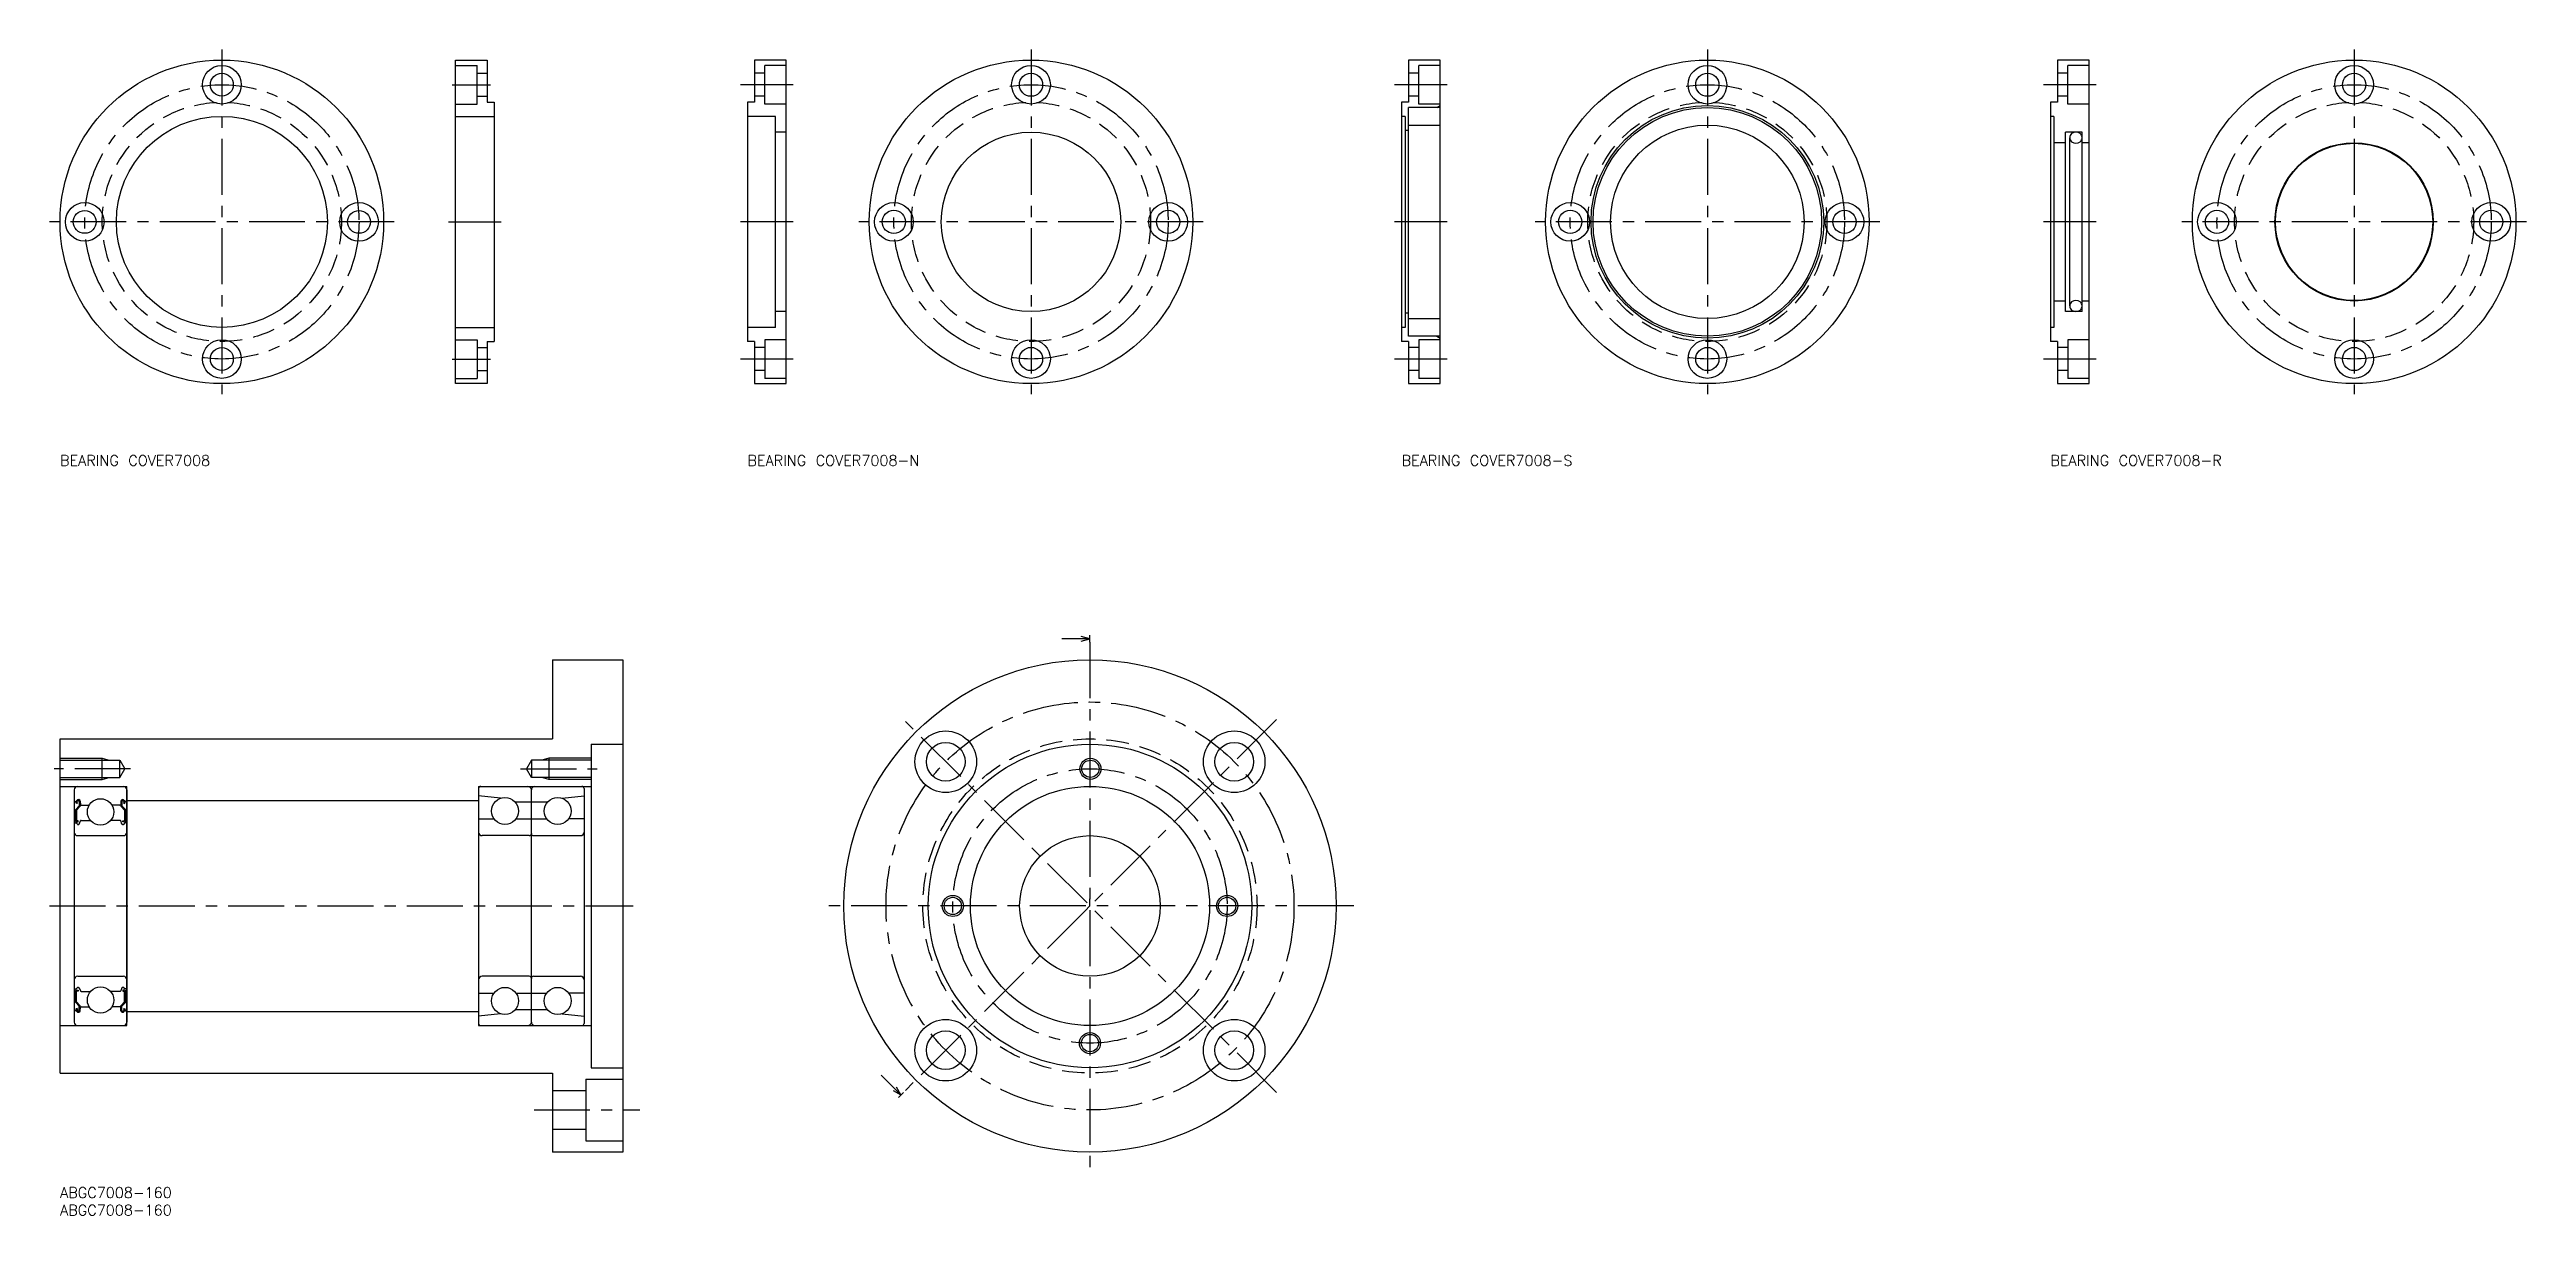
# Model space of a CAD drawing. Extents: x -3 to 701, y -8 to 324.
import ezdxf

# ---------------------------------------------------------------- set-up
doc = ezdxf.new("R2010")
doc.units = 0
doc.header["$LTSCALE"] = 0.5
doc.linetypes.add('CENTER', pattern=[50.8, 31.75, -6.35, 6.35, -6.35])
doc.linetypes.add('DASHED', pattern=[19.05, 12.7, -6.35])
doc.layers.get('0').update_dxf_attribs({"linetype": 'CONTINUOUS'})
for name, color, linetype in [('MSM_CENTER', 1, 'CENTER'), ('MSM_CONTINUOUS', 7, 'CONTINUOUS'), ('MSM_DASHED', 4, 'DASHED'), ('MSM_NARROW', 5, 'CONTINUOUS'), ('MSM_PART_NUMBER', 7, 'CONTINUOUS')]:
    doc.layers.add(name, color=color, linetype=linetype)
doc.styles.get("Standard").update_dxf_attribs({"font": 'txt.shx', "height": 3, "bigfont": 'bigfont.shx'})

# ---------------------------------------------------------------- blocks, each defined once
blk = doc.blocks.new('*U15')
at = {"layer": 'MSM_PART_NUMBER'}
blk.add_text('ABGC7008-160', height=3, dxfattribs=at).set_placement((0, -3))
blk = doc.blocks.new('*U16')
at = {"layer": 'MSM_PART_NUMBER'}
blk.add_text('ABGC7008-160', height=3, dxfattribs=at).set_placement((0, -8))
blk = doc.blocks.new('*U17')
at = {"layer": 'MSM_PART_NUMBER'}
blk.add_text('BEARING COVER7008', height=3, dxfattribs=at).set_placement((0, 205.18))
blk = doc.blocks.new('*U18')
at = {"layer": 'MSM_PART_NUMBER'}
blk.add_text('BEARING COVER7008-N', height=3, dxfattribs=at).set_placement((195.46, 205.18))
blk = doc.blocks.new('*U19')
at = {"layer": 'MSM_PART_NUMBER'}
blk.add_text('BEARING COVER7008-S', height=3, dxfattribs=at).set_placement((381.46, 205.18))
blk = doc.blocks.new('*U20')
at = {"layer": 'MSM_PART_NUMBER'}
blk.add_text('BEARING COVER7008-R', height=3, dxfattribs=at).set_placement((565.96, 205.18))

msp = doc.modelspace()

# ---------------------------------------------------------------- linework, layer by layer
for p, q in [((4, 113), (4, 47)), ((5, 114), (18, 114)), ((19, 113), (19, 47)), ((4.2, 109.7), (4.5, 109.7)), ((5.44, 108.47), (4.34, 107.37)), ((4.34, 107.37), (4.34, 104.2)), ((4.5, 109.7), (4.73, 110.03)), ((4.82, 109.11), (4.57, 109.28)), ((5.74, 108.35), (4.64, 107.25)), ((4.64, 107.25), (4.64, 104.2)), ((4.75, 109.53), (4.98, 109.86)), ((4.99, 109.35), (4.75, 109.53)), ((4.82, 109.11), (4.99, 109.35)), ((5.4, 109.73), (5.44, 108.47)), ((5.69, 109.77), (5.77, 108.88)), ((5.74, 109.22), (5.74, 108.35)), ((5.97, 108.7), (8.3, 108.7)), ((17.03, 108.7), (14.7, 108.7)), ((17.31, 109.77), (17.23, 108.88)), ((17.26, 109.22), (17.26, 108.35)), ((17.26, 108.35), (18.36, 107.25)), ((17.6, 109.73), (17.56, 108.47)), ((17.56, 108.47), (18.66, 107.37)), ((18.01, 109.35), (18.25, 109.53)), ((18.18, 109.11), (18.01, 109.35)), ((18.25, 109.53), (18.02, 109.86)), ((18.18, 109.11), (18.43, 109.28)), ((18.5, 109.7), (18.27, 110.03)), ((18.36, 107.25), (18.36, 104.2)), ((18.8, 109.7), (18.5, 109.7)), ((18.66, 107.37), (18.66, 104.2)), ((4.2, 103.6), (4.6, 103.6)), ((4.6, 103.6), (4.92, 103.22)), ((5.16, 104.2), (4.64, 104.2)), ((4.64, 103.9), (5.16, 103.9)), ((5, 100), (18, 100)), ((5.07, 103.15), (5.25, 103.15)), ((5.16, 103.9), (5.16, 104.2)), ((5.43, 103.28), (5.76, 104.17)), ((5.95, 104.3), (8.66, 104.3)), ((17.05, 104.3), (14.34, 104.3)), ((17.57, 103.28), (17.24, 104.17)), ((17.93, 103.15), (17.75, 103.15)), ((17.84, 104.2), (18.36, 104.2)), ((17.84, 103.9), (17.84, 104.2)), ((18.36, 103.9), (17.84, 103.9)), ((18.4, 103.6), (18.08, 103.22)), ((18.8, 103.6), (18.4, 103.6)), ((4.2, 56.4), (4.6, 56.4)), ((4.6, 56.4), (4.92, 56.78)), ((5, 60), (18, 60)), ((5.07, 56.85), (5.25, 56.85)), ((5.43, 56.72), (5.76, 55.83)), ((17.57, 56.72), (17.24, 55.83)), ((17.93, 56.85), (17.75, 56.85)), ((18.4, 56.4), (18.08, 56.78)), ((18.8, 56.4), (18.4, 56.4)), ((4.2, 50.3), (4.5, 50.3)), ((4.34, 52.63), (4.34, 55.8)), ((5.44, 51.53), (4.34, 52.63)), ((4.5, 50.3), (4.73, 49.97)), ((4.82, 50.89), (4.57, 50.72)), ((4.64, 56.1), (5.16, 56.1)), ((5.16, 55.8), (4.64, 55.8)), ((4.64, 52.75), (4.64, 55.8)), ((5.74, 51.65), (4.64, 52.75)), ((4.99, 50.65), (4.75, 50.47)), ((4.75, 50.47), (4.98, 50.14)), ((4.82, 50.89), (4.99, 50.65)), ((5.16, 56.1), (5.16, 55.8)), ((5.4, 50.27), (5.44, 51.53)), ((5.69, 50.23), (5.77, 51.12)), ((5.74, 50.78), (5.74, 51.65)), ((5.95, 55.7), (8.66, 55.7)), ((5.97, 51.3), (8.3, 51.3)), ((17.05, 55.7), (14.34, 55.7)), ((17.03, 51.3), (14.7, 51.3)), ((17.31, 50.23), (17.23, 51.12)), ((17.26, 51.65), (18.36, 52.75)), ((17.26, 50.78), (17.26, 51.65)), ((17.56, 51.53), (18.66, 52.63)), ((17.6, 50.27), (17.56, 51.53)), ((18.36, 56.1), (17.84, 56.1)), ((17.84, 56.1), (17.84, 55.8)), ((17.84, 55.8), (18.36, 55.8)), ((18.18, 50.89), (18.01, 50.65)), ((18.01, 50.65), (18.25, 50.47)), ((18.25, 50.47), (18.02, 50.14)), ((18.18, 50.89), (18.43, 50.72)), ((18.5, 50.3), (18.27, 49.97)), ((18.36, 52.75), (18.36, 55.8)), ((18.8, 50.3), (18.5, 50.3)), ((18.66, 52.63), (18.66, 55.8)), ((5, 46), (18, 46))]:
    msp.add_line(p, q)
for centre, radius, start, end in [((5, 113), 1, 90, 180), ((18, 113), 1, 0, 90), ((4.2, 109.9), 0.2, 180, 270), ((4.75, 109.53), 0.3, 144.93555, 235.03769), ((5.17, 109.73), 0.53, 5.06514, 144.93555), ((5.17, 109.72), 0.23, 2.13108, 144.93555), ((5.97, 108.9), 0.2, 185.06514, 270), ((17.03, 108.9), 0.2, 270, 354.93486), ((17.83, 109.73), 0.53, 35.06445, 174.93486), ((17.83, 109.72), 0.23, 35.06445, 177.86892), ((18.25, 109.53), 0.3, 304.96231, 35.06445), ((18.8, 109.9), 0.2, 270, 0), ((4.2, 103.4), 0.2, 90, 180), ((5, 101), 1, 180, 270), ((4.64, 104.2), 0.3, 180, 270), ((5.07, 103.35), 0.2, 219.99908, 270), ((5.25, 103.35), 0.2, 270, 339.97033), ((5.95, 104.1), 0.2, 90, 159.97033), ((17.05, 104.1), 0.2, 20.02967, 90), ((17.75, 103.35), 0.2, 200.02967, 270), ((17.93, 103.35), 0.2, 270, 320.00092), ((18, 101), 1, 270, 0), ((18.36, 104.2), 0.3, 270, 0), ((18.8, 103.4), 0.2, 0, 90), ((5, 59), 1, 90, 180), ((4.2, 56.6), 0.2, 180, 270), ((5.07, 56.65), 0.2, 90, 140.00092), ((5.25, 56.65), 0.2, 20.02967, 90), ((17.75, 56.65), 0.2, 90, 159.97033), ((17.93, 56.65), 0.2, 39.99908, 90), ((18, 59), 1, 0, 90), ((18.8, 56.6), 0.2, 270, 0), ((4.2, 50.1), 0.2, 90, 180), ((4.64, 55.8), 0.3, 90, 180), ((4.75, 50.47), 0.3, 124.96231, 215.06445), ((5.17, 50.27), 0.53, 215.06445, 354.93486), ((5.17, 50.28), 0.23, 215.06445, 357.86892), ((5.95, 55.9), 0.2, 200.02967, 270), ((5.97, 51.1), 0.2, 90, 174.93486), ((17.03, 51.1), 0.2, 5.06514, 90), ((17.05, 55.9), 0.2, 270, 339.97033), ((17.83, 50.27), 0.53, 185.06514, 324.93555), ((17.83, 50.28), 0.23, 182.13108, 324.93555), ((18.36, 55.8), 0.3, 0, 90), ((18.25, 50.47), 0.3, 324.93555, 55.03769), ((18.8, 50.1), 0.2, 0, 90), ((5, 47), 1, 180, 270), ((18, 47), 1, 270, 0)]:
    msp.add_arc(centre, radius, start, end)
at = {"layer": 'MSM_CENTER'}
for p, q in [((46, 323.52), (46, 225.52)), ((276.08, 323.52), (276.08, 225.52)), ((468.4, 323.52), (468.4, 225.52)), ((652.31, 323.52), (652.31, 225.52)), ((111.5, 313.52), (122.43, 313.52)), ((208.46, 313.52), (193.46, 313.52)), ((394.46, 313.52), (379.46, 313.52)), ((578.96, 313.52), (563.96, 313.52)), ((95, 274.52), (-3, 274.52)), ((110.46, 274.52), (125.46, 274.52)), ((208.46, 274.52), (193.46, 274.52)), ((325.08, 274.52), (227.08, 274.52)), ((394.46, 274.52), (379.46, 274.52)), ((517.4, 274.52), (419.4, 274.52)), ((578.96, 274.52), (563.96, 274.52)), ((701.31, 274.52), (603.31, 274.52)), ((111.5, 235.52), (122.43, 235.52)), ((208.46, 235.52), (193.46, 235.52)), ((394.46, 235.52), (379.46, 235.52)), ((578.96, 235.52), (563.96, 235.52)), ((292.85, 155), (292.85, 5)), ((345.89, 133.03), (239.82, 26.97)), ((345.89, 26.97), (239.82, 133.03)), ((20.04, 119), (-1.69, 119)), ((130.96, 119), (152.69, 119)), ((-3, 80), (163, 80)), ((367.85, 80), (217.85, 80)), ((134.77, 22), (164.89, 22))]:
    msp.add_line(p, q, dxfattribs=at)
for centre, radius in [((46, 274.52), 39), ((276.08, 274.52), 39), ((468.4, 274.52), 39), ((652.31, 274.52), 39), ((292.85, 80), 58), ((292.85, 80), 39)]:
    msp.add_circle(centre, radius, dxfattribs=at)
at = {"layer": 'MSM_CONTINUOUS'}
for p, q in [((112.46, 228.52), (112.46, 320.52)), ((112.46, 320.52), (121.46, 320.52)), ((112.46, 319.02), (118.56, 319.02)), ((118.56, 308.02), (118.56, 319.02)), ((121.46, 320.52), (121.46, 308.52)), ((206.46, 320.52), (197.46, 320.52)), ((197.46, 320.52), (197.46, 308.52)), ((206.46, 319.02), (200.36, 319.02)), ((200.36, 308.02), (200.36, 319.02)), ((206.46, 228.52), (206.46, 320.52)), ((392.46, 320.52), (383.46, 320.52)), ((383.46, 320.52), (383.46, 308.52)), ((392.46, 319.02), (386.36, 319.02)), ((386.36, 308.02), (386.36, 319.02)), ((392.46, 228.52), (392.46, 320.52)), ((567.96, 320.52), (567.96, 308.52)), ((576.96, 320.52), (567.96, 320.52)), ((576.96, 319.02), (570.86, 319.02)), ((570.86, 308.02), (570.86, 319.02)), ((576.96, 228.52), (576.96, 320.52)), ((118.56, 316.77), (121.46, 316.77)), ((118.56, 310.27), (121.46, 310.27)), ((200.36, 316.82), (197.46, 316.82)), ((200.36, 310.22), (197.46, 310.22)), ((386.36, 316.82), (383.46, 316.82)), ((386.36, 310.22), (383.46, 310.22)), ((570.86, 316.82), (567.96, 316.82)), ((570.86, 310.22), (567.96, 310.22)), ((112.46, 308.02), (118.56, 308.02)), ((112.46, 304.52), (123.46, 304.52)), ((121.46, 308.52), (123.46, 308.52)), ((123.46, 308.52), (123.46, 240.52)), ((195.46, 308.52), (195.46, 240.52)), ((197.46, 308.52), (195.46, 308.52)), ((203.46, 304.52), (195.46, 304.52)), ((206.46, 308.02), (200.36, 308.02)), ((203.46, 244.52), (203.46, 304.52)), ((381.46, 308.52), (381.46, 240.52)), ((383.46, 308.52), (381.46, 308.52)), ((382.46, 304.52), (381.46, 304.52)), ((382.46, 304.52), (382.46, 244.52)), ((392.46, 307.02), (383.46, 307.02)), ((383.46, 242.02), (383.46, 307.02)), ((392.46, 308.02), (386.36, 308.02)), ((391.46, 307.02), (392.46, 307.6)), ((567.96, 308.52), (565.96, 308.52)), ((565.96, 308.52), (565.96, 240.52)), ((566.96, 304.52), (565.96, 304.52)), ((566.96, 304.52), (566.96, 244.52)), ((576.96, 308.02), (570.86, 308.02)), ((206.46, 300.02), (203.46, 300.02)), ((383.46, 300.52), (382.46, 300.52)), ((383.46, 302.02), (392.46, 302.02)), ((570.26, 297.02), (566.96, 297.02)), ((574.96, 300.02), (570.26, 300.02)), ((570.26, 249.02), (570.26, 300.02)), ((571.46, 250.6), (571.46, 298.45)), ((574.96, 249.02), (574.96, 300.02)), ((576.96, 297.02), (574.96, 297.02)), ((206.46, 249.02), (203.46, 249.02)), ((383.46, 248.52), (382.46, 248.52)), ((383.46, 247.02), (392.46, 247.02)), ((570.26, 252.02), (566.96, 252.02)), ((574.96, 249.02), (570.26, 249.02)), ((576.96, 252.02), (574.96, 252.02)), ((112.46, 244.52), (123.46, 244.52)), ((112.46, 241.02), (118.56, 241.02)), ((118.56, 241.02), (118.56, 230.02)), ((121.46, 240.52), (123.46, 240.52)), ((121.46, 240.52), (121.46, 228.52)), ((203.46, 244.52), (195.46, 244.52)), ((197.46, 240.52), (195.46, 240.52)), ((197.46, 240.52), (197.46, 228.52)), ((206.46, 241.02), (200.36, 241.02)), ((200.36, 241.02), (200.36, 230.02)), ((382.46, 244.52), (381.46, 244.52)), ((383.46, 240.52), (381.46, 240.52)), ((392.46, 242.02), (383.46, 242.02)), ((383.46, 240.52), (383.46, 228.52)), ((392.46, 241.02), (386.36, 241.02)), ((386.36, 241.02), (386.36, 230.02)), ((391.46, 242.02), (392.46, 241.44)), ((566.96, 244.52), (565.96, 244.52)), ((567.96, 240.52), (565.96, 240.52)), ((567.96, 240.52), (567.96, 228.52)), ((570.86, 241.02), (570.86, 230.02)), ((576.96, 241.02), (570.86, 241.02)), ((118.56, 238.77), (121.46, 238.77)), ((200.36, 238.82), (197.46, 238.82)), ((386.36, 238.82), (383.46, 238.82)), ((570.86, 238.82), (567.96, 238.82)), ((112.46, 230.02), (118.56, 230.02)), ((121.46, 228.52), (112.46, 228.52)), ((118.56, 232.27), (121.46, 232.27)), ((200.36, 232.22), (197.46, 232.22)), ((197.46, 228.52), (206.46, 228.52)), ((206.46, 230.02), (200.36, 230.02)), ((386.36, 232.22), (383.46, 232.22)), ((383.46, 228.52), (392.46, 228.52)), ((392.46, 230.02), (386.36, 230.02)), ((570.86, 232.22), (567.96, 232.22)), ((567.96, 228.52), (576.96, 228.52)), ((576.96, 230.02), (570.86, 230.02)), ((292.85, 156), (290.35, 156.67)), ((290.35, 155.33), (292.85, 156)), ((292.85, 155), (292.85, 157)), ((140, 150), (140, 127.5)), ((140, 150), (160, 150)), ((160, 150), (160, 10)), ((0, 127.5), (140, 127.5)), ((0, 32.5), (0, 127.5)), ((0, 121.46), (17, 121.46)), ((12, 116), (12, 122)), ((17, 116.54), (17, 121.46)), ((17, 121.46), (18.42, 119)), ((134, 121.46), (132.58, 119)), ((151, 121.46), (134, 121.46)), ((134, 121.46), (134, 116.54)), ((139, 122), (139, 116)), ((151, 126), (160, 126)), ((151, 126), (151, 34)), ((0, 116.54), (17, 116.54)), ((0, 114), (19, 114)), ((17, 116.54), (18.42, 119)), ((19, 46), (19, 114)), ((119, 114), (151, 114)), ((119, 114), (119, 46)), ((134, 116.54), (132.58, 119)), ((151, 116.54), (134, 116.54)), ((134, 47), (134, 113)), ((149, 113.4), (149, 46.6)), ((19, 110), (119, 110)), ((125.25, 110.64), (119, 111.3)), ((138.57, 109.5), (129.43, 109.5)), ((142.75, 110.64), (149, 111.3)), ((119, 104.8), (123.34, 104.8)), ((133.4, 100), (120, 100)), ((129.66, 104.8), (138.34, 104.8)), ((134.6, 100), (148, 100)), ((149, 104.8), (144.66, 104.8)), ((291.44, 78.59), (292.85, 80)), ((292.85, 80), (292.85, 82)), ((133.4, 60), (120, 60)), ((134.6, 60), (148, 60)), ((19, 50), (119, 50)), ((119, 55.2), (123.34, 55.2)), ((125.25, 49.36), (119, 48.7)), ((138.57, 50.5), (129.43, 50.5)), ((129.66, 55.2), (138.34, 55.2)), ((142.75, 49.36), (149, 48.7)), ((149, 55.2), (144.66, 55.2)), ((0, 46), (19, 46)), ((119, 46), (151, 46)), ((0, 32.5), (140, 32.5)), ((140, 32.5), (140, 10)), ((149.5, 30.75), (149.5, 13.25)), ((149.5, 30.75), (160, 30.75)), ((151, 34), (160, 34)), ((239.11, 26.26), (233.46, 31.92)), ((239.11, 26.26), (237.82, 28.5)), ((140, 27.5), (149.5, 27.5)), ((236.87, 27.55), (239.11, 26.26)), ((238.41, 25.55), (239.82, 26.97)), ((140, 16.5), (149.5, 16.5)), ((160, 10), (140, 10)), ((149.5, 13.25), (160, 13.25))]:
    msp.add_line(p, q, dxfattribs=at)
msp.add_lwpolyline([(292.85, 156), (284.85, 156)], dxfattribs=at)
for centre, radius in [((46, 274.52), 46), ((46, 313.52), 5.5), ((276.08, 274.52), 46), ((276.08, 313.52), 5.5), ((468.4, 274.52), 46), ((468.4, 313.52), 5.5), ((652.31, 274.52), 46), ((652.31, 313.52), 5.5), ((46, 313.52), 3.25), ((276.08, 313.52), 3.3), ((468.4, 313.52), 3.3), ((652.31, 313.52), 3.3), ((46, 274.52), 30), ((468.4, 274.52), 33.08), ((468.4, 274.52), 32.5), ((276.08, 274.52), 25.5), ((468.4, 274.52), 27.5), ((652.31, 274.52), 22.5), ((652.31, 274.52), 22.35), ((7, 274.52), 5.5), ((7, 274.52), 3.25), ((85, 274.52), 5.5), ((85, 274.52), 3.25), ((237.08, 274.52), 5.5), ((237.08, 274.52), 3.3), ((315.08, 274.52), 5.5), ((315.08, 274.52), 3.3), ((429.4, 274.52), 5.5), ((429.4, 274.52), 3.3), ((507.4, 274.52), 5.5), ((507.4, 274.52), 3.3), ((613.31, 274.52), 5.5), ((613.31, 274.52), 3.3), ((691.31, 274.52), 5.5), ((691.31, 274.52), 3.3), ((46, 235.52), 5.5), ((276.08, 235.52), 5.5), ((468.4, 235.52), 5.5), ((652.31, 235.52), 5.5), ((46, 235.52), 3.25), ((276.08, 235.52), 3.3), ((468.4, 235.52), 3.3), ((652.31, 235.52), 3.3), ((292.85, 80), 70), ((251.84, 121.01), 8.75), ((333.86, 121.01), 8.75), ((251.84, 121.01), 5.5), ((292.85, 80), 46), ((292.98, 119), 2.46), ((333.86, 121.01), 5.5), ((292.85, 80), 34), ((11.5, 106.75), 3.75), ((126.5, 107), 3.85), ((141.5, 107), 3.85), ((292.85, 80), 20), ((253.85, 80), 2.46), ((331.85, 80), 2.46), ((11.5, 53.25), 3.75), ((126.5, 53), 3.85), ((141.5, 53), 3.85), ((251.84, 38.99), 8.75), ((251.84, 38.99), 5.5), ((292.85, 41), 2.46), ((333.86, 38.99), 8.75), ((333.86, 38.99), 5.5)]:
    msp.add_circle(centre, radius, dxfattribs=at)
for centre, radius, start, end in [((573.04, 298.45), 1.58, 132.48422, 227.51578), ((573.21, 297.96), 2.07, 53.20576, 126.79424), ((573.21, 298.94), 2.07, 233.20576, 306.79423), ((573.39, 298.45), 1.58, 312.48422, 47.51581), ((573.04, 250.6), 1.58, 132.48422, 227.51578), ((573.21, 250.11), 2.07, 53.20577, 126.79424), ((573.21, 251.09), 2.07, 233.20576, 306.79424), ((573.39, 250.6), 1.58, 312.48419, 47.51578), ((119.6, 113.4), 0.6, 90, 180), ((133, 113), 1, 0, 90), ((135, 113), 1, 90, 180), ((148.4, 113.4), 0.6, 0, 90), ((120, 101), 1, 180, 270), ((133.4, 100.6), 0.6, 270, 0), ((134.6, 100.6), 0.6, 180, 270), ((148, 101), 1, 270, 0), ((120, 59), 1, 90, 180), ((133.4, 59.4), 0.6, 0, 90), ((134.6, 59.4), 0.6, 90, 180), ((148, 59), 1, 0, 90), ((119.6, 46.6), 0.6, 180, 270), ((133, 47), 1, 270, 0), ((135, 47), 1, 180, 270), ((148.4, 46.6), 0.6, 270, 0)]:
    msp.add_arc(centre, radius, start, end, dxfattribs=at)
at = {"layer": 'MSM_DASHED'}
for centre, radius in [((46, 274.52), 34), ((276.08, 274.52), 34), ((468.4, 274.52), 34), ((652.31, 274.52), 34), ((292.85, 80), 47.5)]:
    msp.add_circle(centre, radius, dxfattribs=at)
at = {"layer": 'MSM_NARROW'}
for p, q in [((0, 122), (12, 122)), ((12, 122), (14, 121.46)), ((139, 122), (137, 121.46)), ((151, 122), (139, 122)), ((0, 116), (12, 116)), ((12, 116), (14, 116.54)), ((139, 116), (137, 116.54)), ((151, 116), (139, 116))]:
    msp.add_line(p, q, dxfattribs=at)
for centre in [(292.98, 119), (253.85, 80), (331.85, 80), (292.85, 41)]:
    msp.add_circle(centre, 3, dxfattribs=at)

# ---------------------------------------------------------------- block references
at = {"layer": 'MSM_CONTINUOUS'}
for name in ['*U17', '*U18', '*U19', '*U20', '*U15', '*U16']:
    msp.add_blockref(name, (0, 0), dxfattribs=at)

doc.saveas('drawing.dxf')
